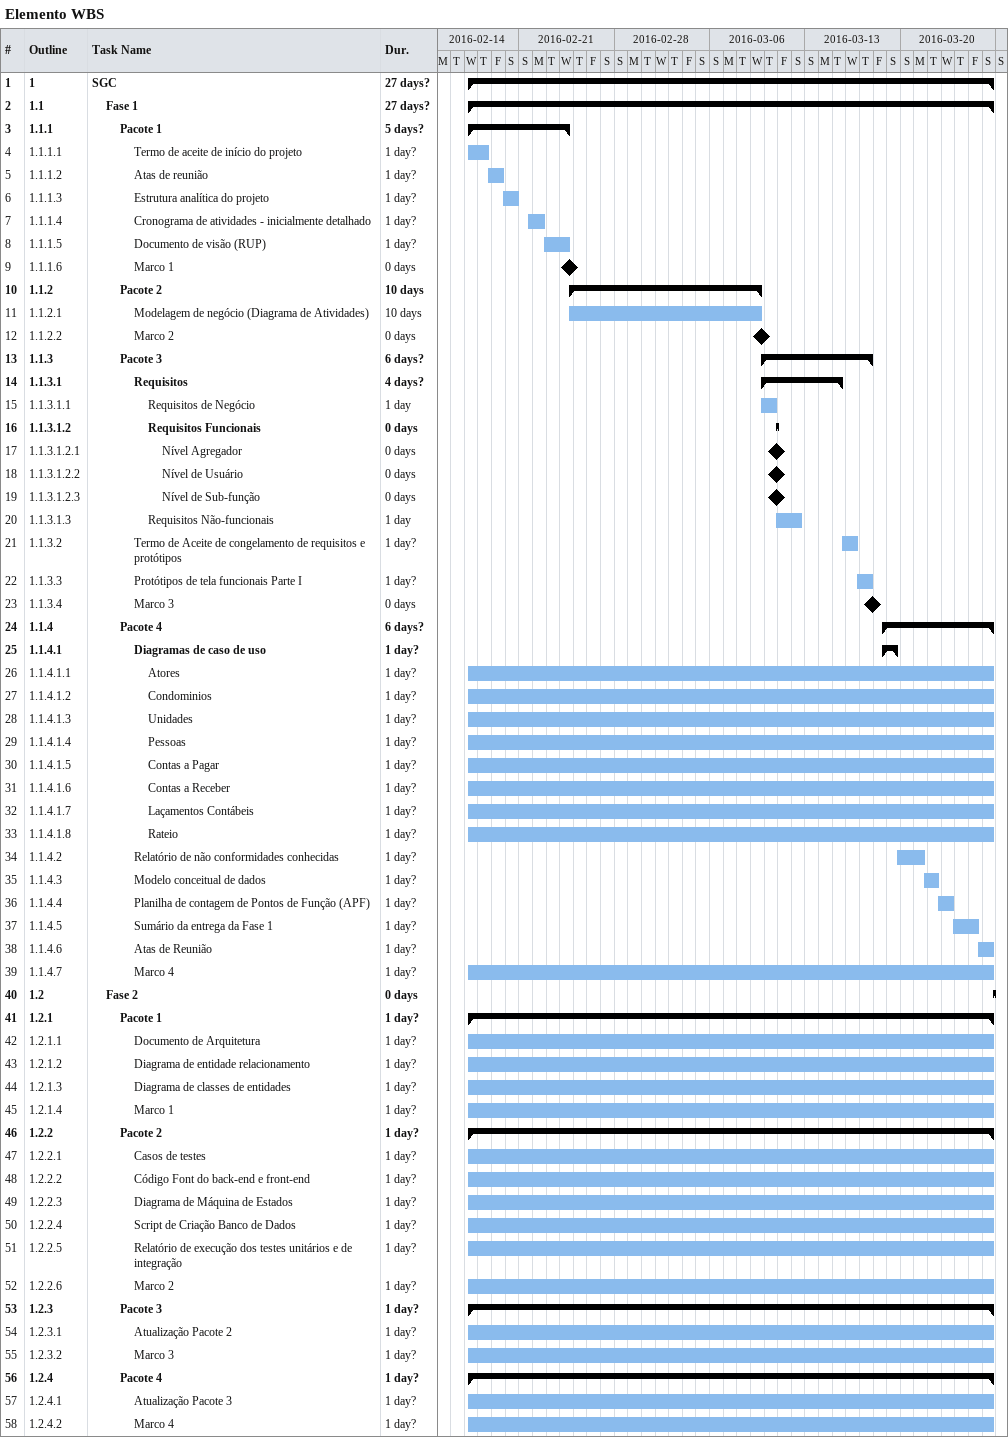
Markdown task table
Elemento WBS

| ID | WBS | Task | Duration | Start | Finish |
|---|---|---|---|---|---|
| 1 | 1 | **SGC** | 27d? | 2016-02-17 | 2016-03-26 |
| 2 | 1.1 | **Fase 1** | 27d? | 2016-02-17 | 2016-03-26 |
| 3 | 1.1.1 | **Pacote 1** | 5d? | 2016-02-17 | 2016-02-24 |
| 4 | 1.1.1.1 | Termo de aceite de início do projeto | 1d? | 2016-02-17 | 2016-02-18 |
| 5 | 1.1.1.2 | Atas de reunião | 1d? | 2016-02-18 | 2016-02-19 |
| 6 | 1.1.1.3 | Estrutura analítica do projeto | 1d? | 2016-02-19 | 2016-02-20 |
| 7 | 1.1.1.4 | Cronograma de atividades - inicialmente detalhado | 1d? | 2016-02-21 | 2016-02-22 |
| 8 | 1.1.1.5 | Documento de visão (RUP) | 1d? | 2016-02-22 | 2016-02-24 |
| 9 | 1.1.1.6 | Marco 1 | 0d | 2016-02-24 | 2016-02-24 |
| 10 | 1.1.2 | **Pacote 2** | 10d | 2016-02-24 | 2016-03-09 |
| 11 | 1.1.2.1 | Modelagem de negócio (Diagrama de Atividades) | 10d | 2016-02-24 | 2016-03-09 |
| 12 | 1.1.2.2 | Marco 2 | 0d | 2016-03-09 | 2016-03-09 |
| 13 | 1.1.3 | **Pacote 3** | 6d? | 2016-03-09 | 2016-03-17 |
| 14 | 1.1.3.1 | **Requisitos** | 4d? | 2016-03-09 | 2016-03-15 |
| 15 | 1.1.3.1.1 | Requisitos de Negócio | 1d | 2016-03-09 | 2016-03-10 |
| 16 | 1.1.3.1.2 | **Requisitos Funcionais** | 0d | 2016-03-10 | 2016-03-10 |
| 17 | 1.1.3.1.2.1 | Nível Agregador | 0d | 2016-03-10 | 2016-03-10 |
| 18 | 1.1.3.1.2.2 | Nível de Usuário | 0d | 2016-03-10 | 2016-03-10 |
| 19 | 1.1.3.1.2.3 | Nível de Sub-função | 0d | 2016-03-10 | 2016-03-10 |
| 20 | 1.1.3.1.3 | Requisitos Não-funcionais | 1d | 2016-03-10 | 2016-03-12 |
| 21 | 1.1.3.2 | Termo de Aceite de congelamento de requisitos e protótipos | 1d? | 2016-03-15 | 2016-03-16 |
| 22 | 1.1.3.3 | Protótipos de tela funcionais Parte I | 1d? | 2016-03-16 | 2016-03-17 |
| 23 | 1.1.3.4 | Marco 3 | 0d | 2016-03-17 | 2016-03-17 |
| 24 | 1.1.4 | **Pacote 4** | 6d? | 2016-03-18 | 2016-03-26 |
| 25 | 1.1.4.1 | **Diagramas de caso de uso** | 1d? | 2016-03-18 | 2016-03-19 |
| 26 | 1.1.4.1.1 | Atores | 1d? | 2016-02-17 | 2016-03-26 |
| 27 | 1.1.4.1.2 | Condominios | 1d? | 2016-02-17 | 2016-03-26 |
| 28 | 1.1.4.1.3 | Unidades | 1d? | 2016-02-17 | 2016-03-26 |
| 29 | 1.1.4.1.4 | Pessoas | 1d? | 2016-02-17 | 2016-03-26 |
| 30 | 1.1.4.1.5 | Contas a Pagar | 1d? | 2016-02-17 | 2016-03-26 |
| 31 | 1.1.4.1.6 | Contas a Receber | 1d? | 2016-02-17 | 2016-03-26 |
| 32 | 1.1.4.1.7 | Laçamentos Contábeis | 1d? | 2016-02-17 | 2016-03-26 |
| 33 | 1.1.4.1.8 | Rateio | 1d? | 2016-02-17 | 2016-03-26 |
| 34 | 1.1.4.2 | Relatório de não conformidades conhecidas | 1d? | 2016-03-19 | 2016-03-21 |
| 35 | 1.1.4.3 | Modelo conceitual de dados | 1d? | 2016-03-21 | 2016-03-22 |
| 36 | 1.1.4.4 | Planilha de contagem de Pontos de Função (APF) | 1d? | 2016-03-22 | 2016-03-23 |
| 37 | 1.1.4.5 | Sumário da entrega da Fase 1 | 1d? | 2016-03-23 | 2016-03-25 |
| 38 | 1.1.4.6 | Atas de Reunião | 1d? | 2016-03-25 | 2016-03-26 |
| 39 | 1.1.4.7 | Marco 4 | 1d? | 2016-02-17 | 2016-03-26 |
| 40 | 1.2 | **Fase 2** | 0d | 2016-03-26 | 2016-03-26 |
| 41 | 1.2.1 | **Pacote 1** | 1d? | 2016-02-17 | 2016-03-26 |
| 42 | 1.2.1.1 | Documento de Arquitetura | 1d? | 2016-02-17 | 2016-03-26 |
| 43 | 1.2.1.2 | Diagrama de entidade relacionamento | 1d? | 2016-02-17 | 2016-03-26 |
| 44 | 1.2.1.3 | Diagrama de classes de entidades | 1d? | 2016-02-17 | 2016-03-26 |
| 45 | 1.2.1.4 | Marco 1 | 1d? | 2016-02-17 | 2016-03-26 |
| 46 | 1.2.2 | **Pacote 2** | 1d? | 2016-02-17 | 2016-03-26 |
| 47 | 1.2.2.1 | Casos de testes | 1d? | 2016-02-17 | 2016-03-26 |
| 48 | 1.2.2.2 | Código Font do back-end e front-end | 1d? | 2016-02-17 | 2016-03-26 |
| 49 | 1.2.2.3 | Diagrama de Máquina de Estados | 1d? | 2016-02-17 | 2016-03-26 |
| 50 | 1.2.2.4 | Script de Criação Banco de Dados | 1d? | 2016-02-17 | 2016-03-26 |
| 51 | 1.2.2.5 | Relatório de execução dos testes unitários e de integração | 1d? | 2016-02-17 | 2016-03-26 |
| 52 | 1.2.2.6 | Marco 2 | 1d? | 2016-02-17 | 2016-03-26 |
| 53 | 1.2.3 | **Pacote 3** | 1d? | 2016-02-17 | 2016-03-26 |
| 54 | 1.2.3.1 | Atualização Pacote 2 | 1d? | 2016-02-17 | 2016-03-26 |
| 55 | 1.2.3.2 | Marco 3 | 1d? | 2016-02-17 | 2016-03-26 |
| 56 | 1.2.4 | **Pacote 4** | 1d? | 2016-02-17 | 2016-03-26 |
| 57 | 1.2.4.1 | Atualização Pacote 3 | 1d? | 2016-02-17 | 2016-03-26 |
| 58 | 1.2.4.2 | Marco 4 | 1d? | 2016-02-17 | 2016-03-26 |
